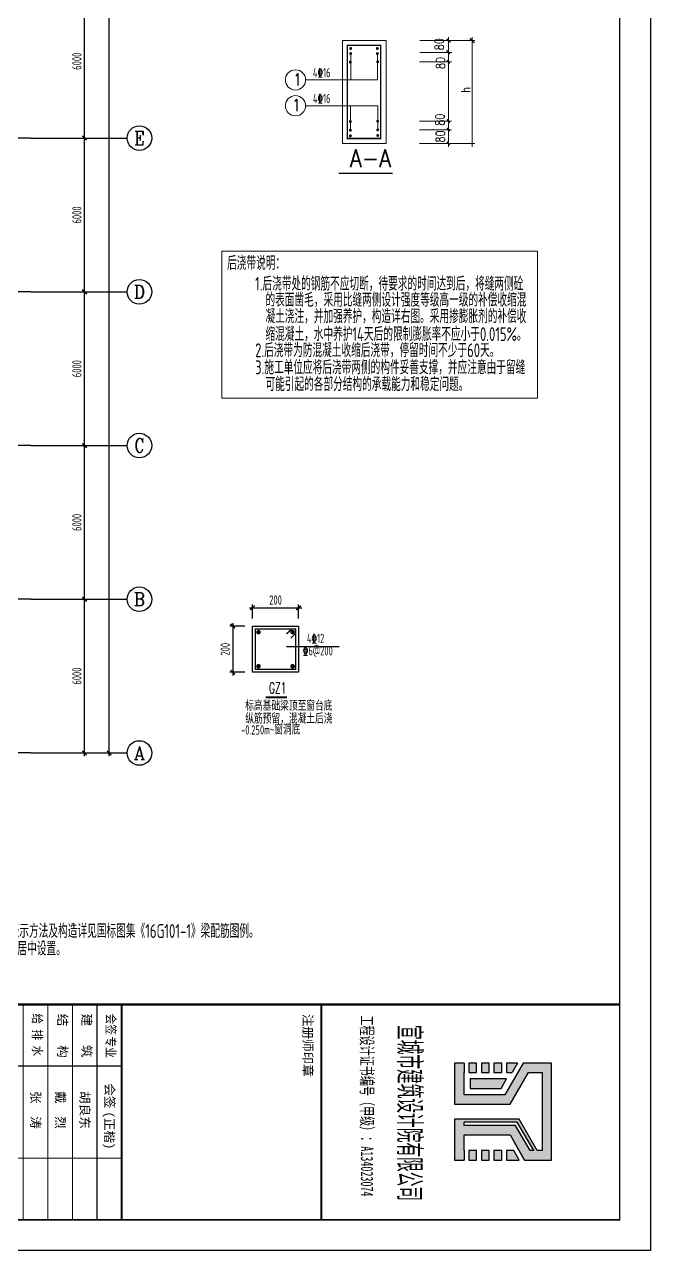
# Model space of a CAD drawing. Extents: x -1389621 to 57380, y -92505 to 283644.
# Drawn here: x -408690 to -384267, y 57648 to 105500 of the extents above; entities that cross this region are included whole.
import ezdxf
from ezdxf.enums import TextEntityAlignment as Align

# ---------------------------------------------------------------- set-up
doc = ezdxf.new("R2010")
doc.units = 0
doc.header["$LTSCALE"] = 100
doc.header["$MEASUREMENT"] = 0
doc.linetypes.add('DOTE', pattern=[2.42, 2, -0.2, 0.02, -0.2])
doc.layers.get('0').update_dxf_attribs({"linetype": 'CONTINUOUS'})
doc.layers.get('Defpoints').update_dxf_attribs({"linetype": 'CONTINUOUS'})
for name, color, linetype in [('120', 7, 'CONTINUOUS'), ('AXIS', 3, 'CONTINUOUS'), ('AXIS_TEXT', 7, 'CONTINUOUS'), ('BORDER', 7, 'CONTINUOUS'), ('BZ_标准图框', 7, 'CONTINUOUS'), ('DIM', 3, 'CONTINUOUS'), ('DOTE', 1, 'DOTE'), ('PUB_DIM', 3, 'CONTINUOUS'), ('REIN', 1, 'CONTINUOUS'), ('TC', 151, 'CONTINUOUS')]:
    doc.layers.add(name, color=color, linetype=linetype)
doc.layers.add('PUB_TEXT', color=7, linetype='CONTINUOUS', lineweight=15)
doc.styles.add('_TCH_AXIS', font='COMPLEX', dxfattribs={"bigfont": 'GBCBIG'})
doc.styles.add('COMPLEX', font='COMPLEX')
doc.styles.add('DIM_FONT', font='SIMPLEX', dxfattribs={"width": 0.7, "bigfont": 'GBCBIG'})
doc.styles.add('ht', font='simhei.ttf', dxfattribs={"width": 0.8})
doc.styles.get("Standard").update_dxf_attribs({"font": 'txt', "height": 3, "bigfont": 'hztxt'})
doc.styles.add('TSSD_Dimension', font='tssdeng.shx', dxfattribs={"width": 0.7, "bigfont": 'hztxt.shx'})
doc.styles.add('TSSD_REIN', font='Tssdeng.shx', dxfattribs={"width": 0.7, "bigfont": 'hztxt.shx'})
doc.dimstyles.new('TSSD_100_100', dxfattribs={"dimtxt": 300, "dimasz": 100, "dimexe": 100, "dimexo": 250, "dimgap": 100, "dimtad": 1, "dimdec": 0, "dimzin": 0, "dimdsep": 46, "dimtxsty": 'TSSD_Dimension', "dimblk": 'ARCHTICK', "dimblk1": 'ARCHTICK', "dimblk2": 'ARCHTICK', "dimcen": 0, "dimdle": 100, "dimclrt": 7, "dimadec": 0, "dimazin": 0, "dimtfac": 1, "dimtdec": 0, "dimtix": 1, "dimtmove": 2, "dimatfit": 3, "dimfxl": 0, "dimtolj": 1, "dimtzin": 0, "dimarcsym": 0})

# ---------------------------------------------------------------- blocks, each defined once
blk = doc.blocks.new('A$C58B73041')
at = {"const_width": 48}
blk.add_lwpolyline([(1738, 191), (3498, 191)], dxfattribs=at)
at = {"layer": 'PUB_TEXT'}
for p, q in [((1860, 1168), (1860, 4528)), ((1860, 4528), (3282, 4528)), ((3282, 1168), (3282, 4528)), ((4386, 4528), (6181, 4528)), ((5319, 1057), (5319, 4630)), ((6087, 1057), (6087, 4630)), ((2130, 3240), (2130, 4081)), ((3002, 4118), (3002, 3240)), ((4386, 4139), (5425, 4139)), ((4373, 3832), (5412, 3832)), ((3002, 3240), (658, 3240)), ((2093, 2399), (658, 2399)), ((3009, 2399), (1999, 2399)), ((2121, 1596), (2121, 2399)), ((3016, 1577), (3016, 2399)), ((4373, 1900), (5412, 1900)), ((4373, 1611), (5412, 1611)), ((1860, 1168), (3282, 1168)), ((4370, 1167), (6181, 1167))]:
    blk.add_line(p, q, dxfattribs=at)
at = {"layer": 'PUB_TEXT', "const_width": 48}
for points in [[(5382, 4468), (5255, 4579)], [(6158, 4452), (6016, 4595)], [(5366, 4092), (5255, 4203)], [(5353, 3774), (5273, 3885)], [(5353, 1842), (5273, 1953)], [(5353, 1564), (5273, 1675)], [(5353, 1120), (5273, 1231)]]:
    blk.add_lwpolyline(points, dxfattribs=at)
blk.add_lwpolyline([(2019, 1328), (2019, 4371), (3107, 4371), (3107, 1328)], close=True, dxfattribs=at)
for points in [[(2104, 4265, 1), (2152, 4265, 1)], [(2104, 4099, 1), (2152, 4099, 1)], [(2975, 4265, 1), (3023, 4265, 1)], [(2975, 4099, 1), (3023, 4099, 1)], [(2095, 3820, 1), (2143, 3820, 1)], [(2986, 3833, 1), (3034, 3833, 1)], [(2095, 1882, 1), (2143, 1882, 1)], [(2095, 1600, 1), (2143, 1600, 1)], [(2986, 1894, 1), (3034, 1894, 1)], [(2986, 1612, 1), (3034, 1612, 1)], [(2095, 1417, 1), (2143, 1417, 1)], [(2986, 1430, 1), (3034, 1430, 1)]]:
    blk.add_lwpolyline(points, format="xyb", close=True, dxfattribs=at)
at = {"layer": 'PUB_TEXT'}
for centre in [(329, 3240), (329, 2399)]:
    blk.add_circle(centre, 329, dxfattribs=at)
at = {"layer": '120', "color": 7, "width": 0.88}
blk.add_text('A-A', height=576, dxfattribs=at).set_placement((2101, 398))
at = {"layer": 'PUB_TEXT', "style": 'DIM_FONT', "width": 0.8}
for s, p in [('80', (5159, 4208)), ('80', (5199, 3592)), ('h', (6019, 2819)), ('80', (5182, 1748)), ('80', (5196, 1198))]:
    blk.add_text(s, height=288, rotation=90, dxfattribs=at).set_placement(p)
at = {"layer": 'PUB_TEXT'}
for s, height, style, width, p in [('4\x8416', 300, 'TSSD_REIN', 0.7, (897, 3326)), ('1', 384, 'DIM_FONT', 0.8, (264, 3063)), ('1', 384, 'DIM_FONT', 0.8, (224, 2226)), ('4\x8416', 300, 'TSSD_REIN', 0.7, (897, 2485))]:
    blk.add_text(s, height=height, dxfattribs=dict(at, style=style, width=width)).set_placement(p)
blk = doc.blocks.new('_ArchTick')
at = {"color": 0, "linetype": 'ByBlock'}
blk.add_lwpolyline([(-0.71, -0.71, 0.5, 0.5, 0), (0.71, 0.71, 0.5, 0.5, 0)], format="xyseb", dxfattribs=at)
blk = doc.blocks.new('*D1842')
at = {"layer": 'Defpoints', "color": 0, "ltscale": 100}
for p in [(-408442, 83067), (-406349, 83067), (-408442, 77067)]:
    blk.add_point(p, dxfattribs=at)
at = {"layer": 'DIM', "color": 0, "lineweight": -2, "ltscale": 100}
for p, q in [((-408142, 83067), (-406229, 83067)), ((-406349, 76947), (-406349, 83187)), ((-408142, 77067), (-406229, 77067))]:
    blk.add_line(p, q, dxfattribs=at)
at = {"layer": 'DIM', "color": 0, "lineweight": -2, "ltscale": 100, "xscale": 120, "yscale": 120, "zscale": 120}
for p, rotation in [((-406349, 83067), 90), ((-406349, 77067), 270)]:
    blk.add_blockref('_ArchTick', p, dxfattribs=dict(at, rotation=rotation))
at = {"layer": 'DIM', "color": 7, "ltscale": 100, "insert": (-406649, 80067), "char_height": 360, "attachment_point": 5, "rotation": 90, "style": 'TSSD_Dimension'}
blk.add_mtext('\\A1;6000', dxfattribs=at)
blk = doc.blocks.new('*D1843')
at = {"layer": 'Defpoints', "color": 0, "ltscale": 100}
for p in [(-408442, 89067), (-406349, 89067), (-408442, 83067)]:
    blk.add_point(p, dxfattribs=at)
at = {"layer": 'DIM', "color": 0, "lineweight": -2, "ltscale": 100}
for p, q in [((-408142, 89067), (-406229, 89067)), ((-406349, 82947), (-406349, 89187)), ((-408142, 83067), (-406229, 83067))]:
    blk.add_line(p, q, dxfattribs=at)
at = {"layer": 'DIM', "color": 0, "lineweight": -2, "ltscale": 100, "xscale": 120, "yscale": 120, "zscale": 120}
for p, rotation in [((-406349, 89067), 90), ((-406349, 83067), 270)]:
    blk.add_blockref('_ArchTick', p, dxfattribs=dict(at, rotation=rotation))
at = {"layer": 'DIM', "color": 7, "ltscale": 100, "insert": (-406649, 86067), "char_height": 360, "attachment_point": 5, "rotation": 90, "style": 'TSSD_Dimension'}
blk.add_mtext('\\A1;6000', dxfattribs=at)
blk = doc.blocks.new('*D1844')
at = {"layer": 'Defpoints', "color": 0, "ltscale": 100}
for p in [(-408442, 95067), (-406349, 95067), (-408442, 89067)]:
    blk.add_point(p, dxfattribs=at)
at = {"layer": 'DIM', "color": 0, "lineweight": -2, "ltscale": 100}
for p, q in [((-408142, 95067), (-406229, 95067)), ((-406349, 88947), (-406349, 95187)), ((-408142, 89067), (-406229, 89067))]:
    blk.add_line(p, q, dxfattribs=at)
at = {"layer": 'DIM', "color": 0, "lineweight": -2, "ltscale": 100, "xscale": 120, "yscale": 120, "zscale": 120}
for p, rotation in [((-406349, 95067), 90), ((-406349, 89067), 270)]:
    blk.add_blockref('_ArchTick', p, dxfattribs=dict(at, rotation=rotation))
at = {"layer": 'DIM', "color": 7, "ltscale": 100, "insert": (-406649, 92067), "char_height": 360, "attachment_point": 5, "rotation": 90, "style": 'TSSD_Dimension'}
blk.add_mtext('\\A1;6000', dxfattribs=at)
blk = doc.blocks.new('*D1845')
at = {"layer": 'Defpoints', "color": 0, "ltscale": 100}
for p in [(-408442, 101067), (-406349, 101067), (-408442, 95067)]:
    blk.add_point(p, dxfattribs=at)
at = {"layer": 'DIM', "color": 0, "lineweight": -2, "ltscale": 100}
for p, q in [((-408142, 101067), (-406229, 101067)), ((-406349, 94947), (-406349, 101187)), ((-408142, 95067), (-406229, 95067))]:
    blk.add_line(p, q, dxfattribs=at)
at = {"layer": 'DIM', "color": 0, "lineweight": -2, "ltscale": 100, "xscale": 120, "yscale": 120, "zscale": 120}
for p, rotation in [((-406349, 101067), 90), ((-406349, 95067), 270)]:
    blk.add_blockref('_ArchTick', p, dxfattribs=dict(at, rotation=rotation))
at = {"layer": 'DIM', "color": 7, "ltscale": 100, "insert": (-406649, 98067), "char_height": 360, "attachment_point": 5, "rotation": 90, "style": 'TSSD_Dimension'}
blk.add_mtext('\\A1;6000', dxfattribs=at)
blk = doc.blocks.new('*D1846')
at = {"layer": 'Defpoints', "color": 0, "ltscale": 100}
for p in [(-408442, 107067), (-406349, 107067), (-408442, 101067)]:
    blk.add_point(p, dxfattribs=at)
at = {"layer": 'DIM', "color": 0, "lineweight": -2, "ltscale": 100}
for p, q in [((-408142, 107067), (-406229, 107067)), ((-406349, 100947), (-406349, 107187)), ((-408142, 101067), (-406229, 101067))]:
    blk.add_line(p, q, dxfattribs=at)
at = {"layer": 'DIM', "color": 0, "lineweight": -2, "ltscale": 100, "xscale": 120, "yscale": 120, "zscale": 120}
for p, rotation in [((-406349, 107067), 90), ((-406349, 101067), 270)]:
    blk.add_blockref('_ArchTick', p, dxfattribs=dict(at, rotation=rotation))
at = {"layer": 'DIM', "color": 7, "ltscale": 100, "insert": (-406649, 104067), "char_height": 360, "attachment_point": 5, "rotation": 90, "style": 'TSSD_Dimension'}
blk.add_mtext('\\A1;6000', dxfattribs=at)
blk = doc.blocks.new('*D1854')
at = {"layer": 'Defpoints', "color": 0, "ltscale": 100}
for p in [(-408682, 149067), (-405389, 149067), (-408682, 77067)]:
    blk.add_point(p, dxfattribs=at)
at = {"layer": 'DIM', "color": 0, "lineweight": -2, "ltscale": 100}
for p, q in [((-408382, 149067), (-405269, 149067)), ((-405389, 76947), (-405389, 149187)), ((-408382, 77067), (-405269, 77067))]:
    blk.add_line(p, q, dxfattribs=at)
at = {"layer": 'DIM', "color": 0, "lineweight": -2, "ltscale": 100, "xscale": 120, "yscale": 120, "zscale": 120}
for p, rotation in [((-405389, 149067), 90), ((-405389, 77067), 270)]:
    blk.add_blockref('_ArchTick', p, dxfattribs=dict(at, rotation=rotation))
at = {"layer": 'DIM', "color": 7, "ltscale": 100, "insert": (-405689, 113067), "char_height": 360, "attachment_point": 5, "rotation": 90, "style": 'TSSD_Dimension'}
blk.add_mtext('\\A1;72000', dxfattribs=at)
blk = doc.blocks.new('_AXISO')
blk.add_circle((0, 0), 0.5)
at = {"layer": 'AXIS_TEXT', "style": 'COMPLEX', "width": 1.041667}
blk.add_attdef('A', text='', height=0.56, dxfattribs=at).set_placement((-0.25, -0.28), (0.25, -0.28), align=Align.FIT)
blk = doc.blocks.new('A$C064F2E3D')
h = blk.add_hatch(color=1)
h.paths.add_polyline_path([(5094, 55182), (1943, 55182), (1943, 54256), (2967, 53665), (2967, 52338), (2250, 52338), (1943, 52338), (1943, 52030), (3274, 52030), (3274, 53842), (2250, 54433), (2250, 54874), (4787, 54874), (4787, 54721), (3763, 54130), (3763, 52030), (5094, 52030), (5094, 52338), (4787, 52338), (4275, 52338), (4275, 53834), (5094, 54307)])
h.paths.add_polyline_path([(4787, 54484), (3968, 54011), (3968, 52338), (3865, 52338), (3865, 54070), (4787, 54603)], flags=16)
h = blk.add_hatch(color=1)
h.paths.add_polyline_path([(5094, 54130), (4787, 53952), (4787, 53720), (5094, 53720)])
h.paths.add_polyline_path([(4787, 53566), (4787, 53310), (5094, 53310), (5094, 53566)])
h.paths.add_polyline_path([(4787, 53157), (4787, 52901), (5094, 52901), (5094, 53157)])
h.paths.add_polyline_path([(5094, 52491), (5094, 52747), (4787, 52747), (4787, 52491)])
h.paths.add_polyline_path([(2762, 53546), (2455, 53724), (2455, 52542), (2762, 52542)])
h.paths.add_polyline_path([(1943, 54078), (1943, 53720), (2250, 53720), (2250, 53901)])
h.paths.add_polyline_path([(1943, 53566), (1943, 53310), (2250, 53310), (2250, 53566)])
h.paths.add_polyline_path([(2250, 52901), (2250, 53157), (1943, 53157), (1943, 52901)])
h.paths.add_polyline_path([(2250, 52747), (1943, 52747), (1943, 52491), (2250, 52491)])
for points in [[(4275, 52338), (4275, 53834), (5094, 54307), (5094, 55182), (1943, 55182), (1943, 54256), (2967, 53665), (2967, 52338), (2250, 52338)], [(1943, 52338), (1943, 52030), (3274, 52030), (3274, 53842), (2250, 54433), (2250, 54874), (4787, 54874), (4787, 54721), (3763, 54130), (3763, 52030), (5094, 52030), (5094, 52338)], [(4787, 54603), (3865, 54070), (3865, 52338)], [(4787, 54484), (3968, 54011), (3968, 52338)], [(5094, 54307), (4524, 53978)], [(4787, 54603), (4787, 54484)], [(1943, 54078), (2250, 53901)], [(1943, 54078), (1943, 53720), (2250, 53720), (2250, 53901)], [(5094, 54130), (4787, 53952)], [(4787, 53952), (4787, 53720), (5094, 53720), (5094, 54130)], [(1943, 52338), (2250, 52338)], [(3968, 52338), (3865, 52338)], [(4787, 52338), (4275, 52338)], [(4787, 52338), (5094, 52338)]]:
    blk.add_lwpolyline(points)
for points in [[(1943, 53566), (1943, 53310), (2250, 53310), (2250, 53566)], [(2762, 53546), (2455, 53724), (2455, 52542), (2762, 52542)], [(4787, 53566), (4787, 53310), (5094, 53310), (5094, 53566)], [(1943, 53157), (1943, 52901), (2250, 52901), (2250, 53157)], [(4787, 53157), (4787, 52901), (5094, 52901), (5094, 53157)], [(1943, 52747), (1943, 52491), (2250, 52491), (2250, 52747)], [(4787, 52747), (4787, 52491), (5094, 52491), (5094, 52747)]]:
    blk.add_lwpolyline(points, close=True)
at = {"layer": 'BZ_标准图框'}
for points, const_width in [([(35, 0), (35, 57400)], 70), ([(35, 47700), (7035, 47700)], 70), ([(35, 41203), (7035, 41203)], 70), ([(2035, 41203), (2035, 36403)], 35), ([(5035, 41203), (5035, 36403)], 35), ([(7035, 40403), (35, 40403)], 35), ([(7035, 39603), (35, 39603)], 35), ([(7035, 38803), (35, 38803)], 35), ([(7035, 38003), (35, 38003)], 35), ([(7035, 37203), (35, 37203)], 35), ([(7035, 36403), (35, 36403)], 50), ([(35, 29971), (7035, 29971)], 70), ([(2035, 19571), (2035, 29971)], 35), ([(5035, 23570), (5035, 29971)], 35), ([(35, 29171), (7035, 29171)], 35), ([(35, 28371), (7035, 28371)], 35), ([(35, 27571), (7035, 27571)], 35), ([(35, 26771), (7035, 26771)], 35), ([(35, 25971), (7035, 25971)], 35), ([(35, 25171), (7035, 25171)], 35), ([(35, 24371), (7035, 24371)], 35), ([(35, 24371), (7035, 24371)], 35), ([(35, 23571), (7035, 23571)], 70), ([(35, 22571), (7035, 22571)], 35), ([(35, 21571), (7035, 21571)], 35), ([(35, 20571), (7035, 20571)], 35), ([(35, 19571), (7035, 19571)], 70), ([(35, 3800), (7035, 3800)], 70), ([(2035, 1400), (2035, 3800)], 35), ([(35, 3000), (7035, 3000)], 35), ([(35, 2200), (7035, 2200)], 35), ([(35, 1400), (7035, 1400)], 35), ([(35, 1400), (7035, 1400)], 35), ([(2035, 0), (2035, 1400)], 35), ([(4035, 0), (4035, 1400)], 35), ([(5285, 0), (5285, 1400)], 35), ([(35, 700), (4035, 700)], 35), ([(5285, 700), (7035, 700)], 35)]:
    blk.add_lwpolyline(points, dxfattribs=dict(at, const_width=const_width))
at = {"layer": 'BZ_标准图框', "style": 'ht', "width": 0.5}
blk.add_text('宣城市建筑设计院有限公司', height=700, dxfattribs=at).set_placement((3565, 50232), align=Align.CENTER)
at = {"layer": 'BZ_标准图框', "style": 'ht'}
for s, height, width, p in [('工程设计证书编号（甲级）：A134023074', 400, 0.6, (391, 48985)), ('会签', 300, 0.85, (329, 40707)), ('专业', 300, 0.85, (1072, 40699)), ('给 排 水', 300, 0.85, (324, 38317)), ('项目负责人', 300, 0.7, (244, 27871)), ('方案设计人', 300, 0.7, (271, 27069)), ('专业负责人', 300, 0.7, (270, 26262)), ('工程编号', 300, 0.9, (244, 22956)), ('P20-067', 300, 0.9, (3721, 22956)), ('建设单位', 300, 0.9, (236, 21902)), ('安徽泰乐玛科技有限公司', 300, 0.9, (2261, 21899)), ('工程名称', 300, 0.9, (229, 20916)), ('厂区调整', 300, 0.9, (3451, 20899)), ('子项名称', 300, 0.9, (229, 19925)), ('3#厂房', 300, 0.9, (3638, 19899)), ('标   题:', 300, 0.95, (237, 18995)), ('专业及类别', 300, 0.7, (228, 898))]:
    blk.add_text(s, height=height, dxfattribs=dict(at, width=width)).set_placement(p)
for s, p in [('注册师印章', (340, 47111)), ('会签', (2598, 40669)), ('(正楷)', (3518, 40660)), ('建   筑', (329, 39919)), ('胡良东', (2850, 39861)), ('结   构', (334, 39134)), ('戴  烈', (2850, 39061)), ('张  涛', (2850, 38261)), ('暖   通', (343, 37501)), ('电   气', (333, 36726)), ('董  荣', (2850, 36661)), ('出图专用章', (306, 35771)), ('审   定', (256, 29413)), ('李玉林', (2850, 29429)), ('审   核', (243, 28647)), ('丁永涛', (2850, 28629)), ('罗绎涛', (2850, 27829)), ('校   对', (302, 25439)), ('周百平', (2850, 25429)), ('设   计', (297, 24637)), ('戴  烈', (2850, 24629)), ('制   图', (274, 23868)), ('戴  烈', (2850, 23829)), ('日   期', (233, 3257)), ('2020.05', (3652, 3232)), ('比  例', (345, 2447)), ('设计阶段', (176, 1644)), ('施工图', (3653, 1628)), ('结构', (2524, 883)), ('图号', (4266, 595)), ('版本 ', (518, 224)), ('A版', (2659, 143)), ('11', (5912, 158))]:
    blk.add_text(s, height=300, dxfattribs=at).set_placement(p)
blk = doc.blocks.new('*D2025')
at = {"layer": 'Defpoints', "color": 0, "ltscale": 100}
for p in [(-399796, 82018), (-400563, 80217), (-399796, 80217)]:
    blk.add_point(p, dxfattribs=at)
at = {"layer": 'DIM', "color": 0, "lineweight": -2, "ltscale": 100}
for p, q in [((-400096, 82018), (-400683, 82018)), ((-400563, 82138), (-400563, 80097)), ((-400096, 80217), (-400683, 80217))]:
    blk.add_line(p, q, dxfattribs=at)
at = {"layer": 'DIM', "color": 0, "lineweight": -2, "ltscale": 100, "xscale": 120, "yscale": 120, "zscale": 120}
for p, rotation in [((-400563, 82018), 90), ((-400563, 80217), 270)]:
    blk.add_blockref('_ArchTick', p, dxfattribs=dict(at, rotation=rotation))
at = {"layer": 'DIM', "color": 7, "ltscale": 100, "insert": (-400863, 81117), "char_height": 360, "attachment_point": 5, "rotation": 90, "style": 'TSSD_Dimension'}
blk.add_mtext('\\A1;200', dxfattribs=at)
blk = doc.blocks.new('*D2026')
at = {"layer": 'Defpoints', "color": 0, "ltscale": 100}
for p in [(-397996, 82737), (-399796, 82018), (-397996, 82018)]:
    blk.add_point(p, dxfattribs=at)
at = {"layer": 'DIM', "color": 0, "lineweight": -2, "ltscale": 100}
for p, q in [((-399796, 82318), (-399796, 82857)), ((-397996, 82318), (-397996, 82857)), ((-399916, 82737), (-397876, 82737))]:
    blk.add_line(p, q, dxfattribs=at)
at = {"layer": 'DIM', "color": 0, "lineweight": -2, "ltscale": 100, "xscale": 120, "yscale": 120, "zscale": 120, "rotation": 180}
blk.add_blockref('_ArchTick', (-399796, 82737), dxfattribs=at)
at = {"layer": 'DIM', "color": 0, "lineweight": -2, "ltscale": 100, "xscale": 120, "yscale": 120, "zscale": 120}
blk.add_blockref('_ArchTick', (-397996, 82737), dxfattribs=at)
at = {"layer": 'DIM', "color": 7, "ltscale": 100, "insert": (-398896, 83037), "char_height": 360, "attachment_point": 5, "style": 'TSSD_Dimension'}
blk.add_mtext('\\A1;200', dxfattribs=at)

msp = doc.modelspace()

# ---------------------------------------------------------------- linework, layer by layer
at = {"ltscale": 100}
for p, q in [((-399796.271, 82017.64), (-397995.821, 82017.64)), ((-399796.271, 80217.19), (-399796.271, 82017.64)), ((-397995.821, 82017.64), (-397995.821, 80217.19)), ((-398471.753, 81226.059), (-396409.899, 81226.059)), ((-397995.821, 80217.19), (-399796.271, 80217.19))]:
    msp.add_line(p, q, dxfattribs=at)
at = {"const_width": 78.893}
msp.add_lwpolyline([(-399276.519, 79237.584), (-398451.551, 79237.584)], dxfattribs=at)
at = {"layer": 'AXIS'}
for p, q in [((-408442.342, 101066.574), (-404687.733, 101066.574)), ((-408442.342, 95066.574), (-404687.733, 95066.574)), ((-408442.342, 89066.574), (-404687.733, 89066.574)), ((-408442.342, 83066.574), (-404687.733, 83066.574)), ((-408442.342, 77066.574), (-404687.733, 77066.574))]:
    msp.add_line(p, q, dxfattribs=at)
at = {"layer": 'BORDER'}
msp.add_lwpolyline([(-455546.777, 57648.326), (-455546.777, 158568.326), (-384266.777, 158568.326), (-384266.777, 57648.326)], close=True, dxfattribs=at)
at = {"layer": 'BORDER', "const_width": 60}
msp.add_lwpolyline([(-454346.777, 58848.326), (-454346.777, 155568.326), (-385466.777, 155568.326), (-385466.777, 58848.326)], close=True, dxfattribs=at)
at = {"layer": 'DOTE', "linetype": 'DOTE', "ltscale": 10}
for p, q in [((-408442.342, 101066.574), (-449864.339, 101066.574)), ((-408442.342, 95066.574), (-449864.339, 95066.574)), ((-408442.342, 89066.574), (-449864.339, 89066.574)), ((-408442.342, 83066.574), (-449864.339, 83066.574)), ((-408442.342, 77066.574), (-449864.339, 77066.574))]:
    msp.add_line(p, q, dxfattribs=at)
at = {"layer": 'PUB_TEXT'}
msp.add_lwpolyline([(-400987.06, 96654.826), (-388673.148, 96654.826), (-388673.148, 90912.288), (-400987.06, 90912.288)], close=True, dxfattribs=at)
at = {"layer": 'REIN', "ltscale": 100, "const_width": 54.013}
msp.add_lwpolyline([(-398112.85, 81900.61), (-399679.242, 81900.61), (-399679.242, 80334.219), (-398112.85, 80334.219)], close=True, dxfattribs=at)
at = {"layer": 'REIN', "ltscale": 100, "const_width": 90.022}
for points in [[(-399607.224, 81783.581, 1), (-399517.201, 81783.581, 1)], [(-398274.891, 81783.581, 1), (-398184.868, 81783.581, 1)], [(-399607.224, 80451.248, 1), (-399517.201, 80451.248, 1)], [(-398274.891, 80451.248, 1), (-398184.868, 80451.248, 1)]]:
    msp.add_lwpolyline(points, format="xyb", close=True, dxfattribs=at)
at = {"layer": 'REIN', "ltscale": 100, "const_width": 54.013}
for points in [[(-398465.405, 81713.56), (-398278.23, 81900.61)], [(-398112.85, 81735.231), (-398299.901, 81548.056)]]:
    msp.add_lwpolyline(points, dxfattribs=at)

# ---------------------------------------------------------------- block references
at = {"xscale": 1.2, "yscale": 1.2, "zscale": 1.2, "rotation": 270}
msp.add_blockref('A$C064F2E3D', (-454346.777, 67290.325), dxfattribs=at)
at = {"layer": 'AXIS'}
ref = msp.add_blockref('_AXISO', (-404207.733, 101066.574), dxfattribs=dict(at, xscale=960, yscale=960, zscale=960))
ref.add_attrib('A', 'E', dxfattribs={"layer": 'AXIS_TEXT', "ltscale": 0.5, "height": 534.53, "style": '_TCH_AXIS'}).set_placement((-404411.363, 100799.309), (-404004.102, 100799.309), align=Align.FIT)
ref = msp.add_blockref('_AXISO', (-404207.733, 95066.574), dxfattribs=dict(at, xscale=960, yscale=960, zscale=960))
ref.add_attrib('A', 'D', dxfattribs={"layer": 'AXIS_TEXT', "ltscale": 0.5, "height": 522.309, "style": '_TCH_AXIS'}).set_placement((-404419.143, 94805.419), (-403996.322, 94805.419), align=Align.FIT)
ref = msp.add_blockref('_AXISO', (-404207.733, 89066.574), dxfattribs=dict(at, xscale=960, yscale=960, zscale=960))
ref.add_attrib('A', 'C', dxfattribs={"layer": 'AXIS_TEXT', "ltscale": 0.5, "height": 546.829, "style": '_TCH_AXIS'}).set_placement((-404403.029, 88793.159), (-404012.436, 88793.159), align=Align.FIT)
ref = msp.add_blockref('_AXISO', (-404207.733, 83066.574), dxfattribs=dict(at, xscale=960, yscale=960, zscale=960))
ref.add_attrib('A', 'B', dxfattribs={"layer": 'AXIS_TEXT', "ltscale": 0.5, "height": 522.309, "style": '_TCH_AXIS'}).set_placement((-404419.143, 82805.419), (-403996.322, 82805.419), align=Align.FIT)
ref = msp.add_blockref('_AXISO', (-404207.733, 77066.574), dxfattribs=dict(at, xscale=960, yscale=960, zscale=960))
ref.add_attrib('A', 'A', dxfattribs={"layer": 'AXIS_TEXT', "ltscale": 0.5, "height": 510.22, "style": '_TCH_AXIS'}).set_placement((-404426.398, 76811.464), (-403989.067, 76811.464), align=Align.FIT)
at = {"layer": 'PUB_TEXT', "xscale": 1.197000000072876, "yscale": 1.196999999974651, "zscale": 1.197}
msp.add_blockref('A$C58B73041', (-398512.407, 99459.012), dxfattribs=at)

# ---------------------------------------------------------------- texts
at = {"style": 'COMPLEX', "width": 0.62}
msp.add_text('GZ1', height=420.7624, dxfattribs=at).set_placement((-399153.485, 79394.179))
at = {"layer": 'PUB_DIM', "color": 2, "linetype": 'Continuous', "style": 'TSSD_REIN', "width": 0.7}
for s, p in [('4\x8412', (-397674.01, 81358.084)), ('\x846@200', (-397831.293, 80876.192))]:
    msp.add_text(s, height=360.09, dxfattribs=at).set_placement(p)
at = {"layer": 'PUB_TEXT', "style": 'TSSD_REIN', "width": 0.7}
for s, height, p in [('标高基础梁顶至窗台底', 360.09, (-400078.05, 78717.824)), ('纵筋预留，混凝土后浇', 360.09, (-400078.05, 78217.449)), ('-0.250m~窗洞底', 360.08996, (-400241.153, 77787.29))]:
    msp.add_text(s, height=height, dxfattribs=at).set_placement(p)
at = {"layer": 'TC', "color": 7, "style": 'TSSD_REIN', "width": 0.7}
for s, height, p in [('后浇带说明：', 538.6769, (-400786.284, 95918.511)), ('1.后浇带处的钢筋不应切断，待要求的时间达到后，将缝两侧砼', 538.67693, (-399692.112, 95112.665)), ('的表面凿毛，采用比缝两侧设计强度等级高一级的补偿收缩混', 538.67693, (-399288.975, 94482.26)), ('凝土浇注，并加强养护，构造详右图。采用掺膨胀剂的补偿收', 538.67693, (-399288.975, 93841.212)), ('缩混凝土，水中养护14天后的限制膨胀率不应小于0.015%。', 538.67693, (-399288.975, 93147.29)), ('2.后浇带为防混凝土收缩后浇带，停留时间不少于60天。', 538.67693, (-399692.112, 92515.605)), ('3.施工单位应将后浇带两侧的构件妥善支撑，并应注意由于留缝', 538.67693, (-399692.112, 91849.101)), ('可能引起的各部分结构的承载能力和稳定问题。', 538.67693, (-399288.975, 91192.621)), ('注：1.定位尺寸未注明的梁柱均距为轴线中。平面图中梁的表示方法及构造详见国标图集《16G101-1》梁配筋图例。', 540.027, (-419009.8, 69847.688)), ('2.    所示为构造柱GZ1，未定位构造柱GZ1均为开间居中设置。', 540.027, (-418207.688, 69162.451))]:
    msp.add_text(s, height=height, dxfattribs=at).set_placement(p)

# ---------------------------------------------------------------- dimensions: what is measured, and where the dimension line sits
at = {"layer": 'DIM', "ltscale": 100}
for p1, p2, distance, picture, middle in [((-408682.342, 77066.574), (-408682.342, 149066.574), -3292.902, '*D1854', (-405689.44, 113066.574)), ((-408442.342, 101066.574), (-408442.342, 107066.574), -2092.902, '*D1846', (-406649.44, 104066.574)), ((-408442.342, 95066.574), (-408442.342, 101066.574), -2092.902, '*D1845', (-406649.44, 98066.574)), ((-408442.342, 89066.574), (-408442.342, 95066.574), -2092.902, '*D1844', (-406649.44, 92066.574)), ((-408442.342, 83066.574), (-408442.342, 89066.574), -2092.902, '*D1843', (-406649.44, 86066.574)), ((-408442.342, 77066.574), (-408442.342, 83066.574), -2092.902, '*D1842', (-406649.44, 80066.574))]:
    dim = msp.add_aligned_dim(p1=p1, p2=p2, distance=distance, dimstyle='TSSD_100_100', override={"dimscale": 1.2}, dxfattribs=at)
    dim.commit()
    dim.dimension.update_dxf_attribs({"geometry": picture, "text_midpoint": middle})
dim = msp.add_linear_dim(base=(-397995.821, 82737.264), p1=(-399796.271, 82017.64), p2=(-397995.821, 82017.64), text='200', dimstyle='TSSD_100_100', override={"dimscale": 1.2}, dxfattribs=at)
dim.commit()
dim.dimension.update_dxf_attribs({"geometry": '*D2026', "text_midpoint": (-398896.046, 83037.264)})
dim = msp.add_linear_dim(base=(-400563.204, 80217.19), p1=(-399796.271, 82017.64), p2=(-399796.271, 80217.19), angle=90, text='200', dimstyle='TSSD_100_100', override={"dimscale": 1.2}, dxfattribs=at)
dim.commit()
dim.dimension.update_dxf_attribs({"geometry": '*D2025', "text_midpoint": (-400863.204, 81117.415)})

doc.saveas('drawing.dxf')
